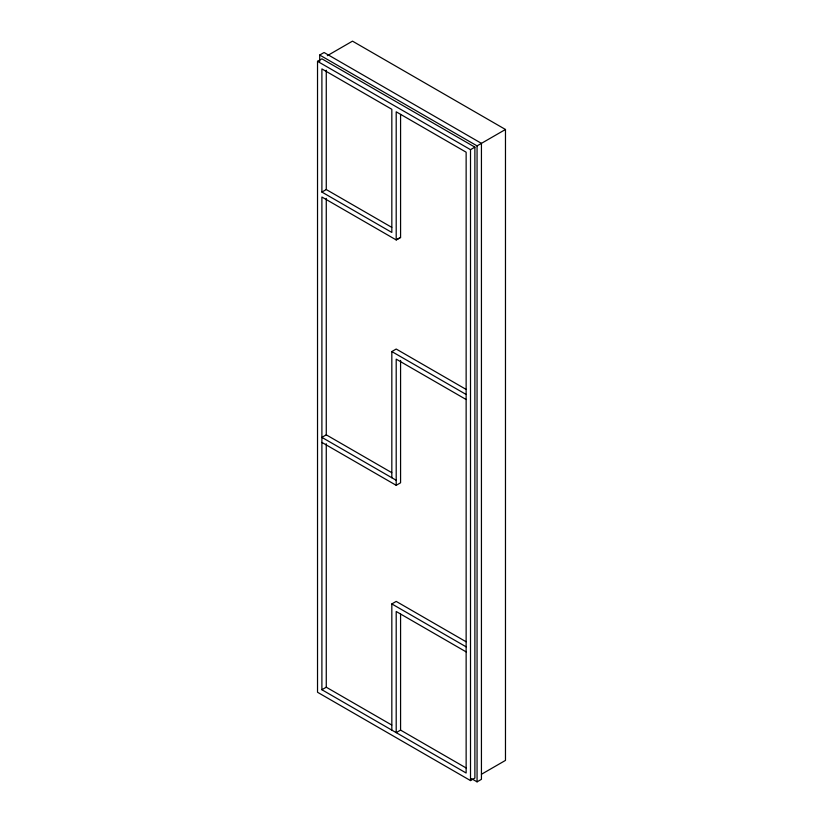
<?xml version="1.0" encoding="UTF-8"?>
<svg xmlns="http://www.w3.org/2000/svg" width="823" height="823" viewBox="0 0 823 823"><rect width="100%" height="100%" fill="white"/><g stroke="black" fill="none" stroke-linecap="round" stroke-linejoin="round"><path stroke-width="1.23" d="M319.705 61.458L319.705 55.028L324.077 52.507L481.434 143.356L481.434 779.33L477.062 781.85L471.528 778.651M317.524 61.334L321.896 58.814L474.881 147.142L474.881 778.064L470.509 780.585L317.524 692.256L317.524 61.334L470.509 149.663L474.881 147.142M327.359 55.666L352.491 41.15L505.476 129.478L505.476 760.401L481.434 774.278M321.896 192.068L391.83 232.446L391.83 109.284L321.896 68.906L321.896 192.068L326.268 189.547L391.758 227.354M319.705 55.028L477.062 145.877L505.476 129.478M400.575 237.405L396.202 239.925L321.896 197.026L321.896 689.736L466.137 773.013L466.137 152.193L396.202 111.815L396.202 239.925L400.575 237.487L400.575 114.418M391.83 477.752L391.83 351.565L396.202 349.034L466.075 389.382M391.758 472.659L326.268 434.842L321.896 437.373L396.202 480.272M321.896 442.414L396.202 485.313L400.575 482.792L400.575 360.433M391.83 730.114L391.83 603.928L396.202 601.407L466.075 641.745M321.896 689.736L326.268 687.215L391.758 725.032M466.065 767.931L400.575 730.114L396.202 732.635L396.202 611.499L466.137 651.878M391.83 351.565L466.137 394.464M466.137 399.515L396.202 359.137L396.202 485.313M391.83 603.928L466.137 646.837M477.062 145.877L477.062 781.85M470.509 149.663L470.509 780.585M400.575 614.081L400.575 730.114M326.268 70.233L326.268 189.547M326.268 198.364L326.268 434.842M326.268 443.741L326.268 687.215"/></g></svg>
